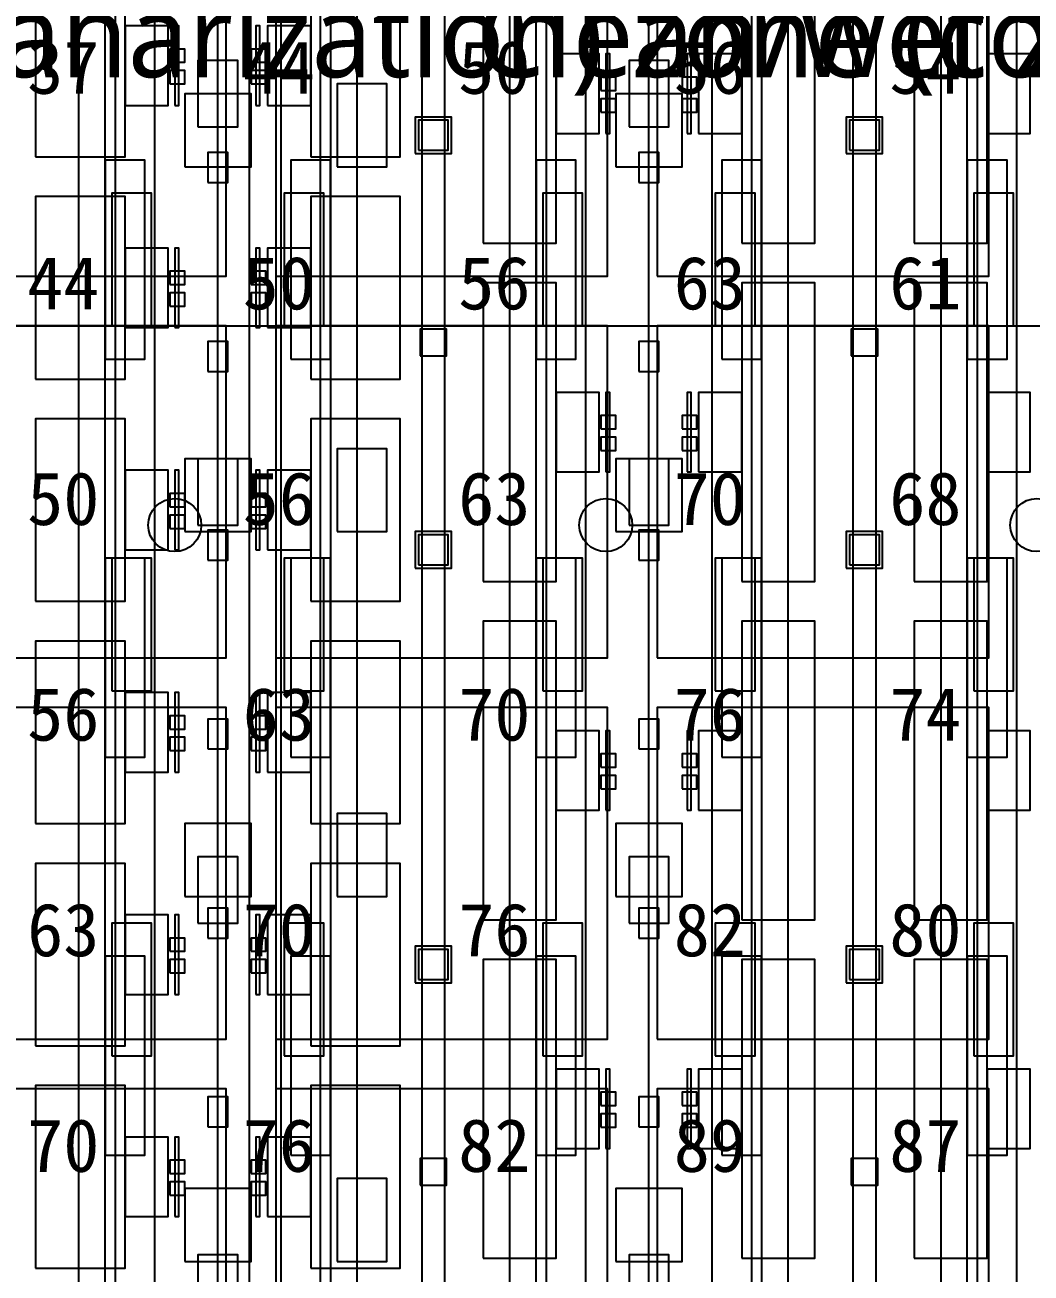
# Model space of a CAD drawing. Header units: metres. Extents: x -1640 to 1560, y -268 to 2338.
# Drawn here: x -91.57 to -61.23, y 996.45 to 1034.08 of the extents above; entities that cross this region are included whole.
import ezdxf

# ---------------------------------------------------------------- set-up
doc = ezdxf.new("R2010")
doc.units = ezdxf.units.M
for name, color, linetype in [('1F_CHL', 4, 'Continuous'), ('1F_PUMP', 2, 'Continuous'), ('1F_SCR', 3, 'Continuous'), ('1F_STRUCT_COLUMN', 8, 'Continuous'), ('2F_CSF_LATERAL_RACK_CONCEPT', 9, 'Continuous'), ('2F_RFG', 5, 'Continuous'), ('2F_STRUCT_COLUMN', 8, 'Continuous'), ('2F_VMB', 6, 'Continuous'), ('3F_CLEANROOM_OVERHEAD_PIPE_DUCT_CONCEPT', 9, 'Continuous'), ('3F_CMP', 5, 'Continuous'), ('3F_EHS_EGRESS_DIST_M', 2, 'Continuous'), ('3F_EHS_SAFETY_SHOWER_EYEWASH_CONCEPT', 3, 'Continuous'), ('3F_FOUP', 5, 'Continuous'), ('3F_OHT', 9, 'Continuous'), ('3F_OHTV', 1, 'Continuous'), ('3F_STRUCT_COLUMN', 8, 'Continuous'), ('3F_TBAR', 6, 'Continuous'), ('3F_TEXT', 7, 'Continuous'), ('3F_WET', 6, 'Continuous'), ('4F_FFU', 1, 'Continuous'), ('4F_STRUCT_PLENUM_TRUSS_CONCEPT', 9, 'Continuous'), ('5F_CHL', 4, 'Continuous'), ('5F_PUMP', 2, 'Continuous'), ('5F_SCR', 3, 'Continuous'), ('5F_STRUCT_COLUMN', 8, 'Continuous'), ('6F_CSF_LATERAL_RACK_CONCEPT', 9, 'Continuous'), ('6F_RFG', 5, 'Continuous'), ('6F_STRUCT_COLUMN', 8, 'Continuous'), ('6F_VMB', 6, 'Continuous'), ('7F_CLEANROOM_OVERHEAD_PIPE_DUCT_CONCEPT', 9, 'Continuous'), ('7F_CMP', 5, 'Continuous'), ('7F_EHS_EGRESS_DIST_M', 2, 'Continuous'), ('7F_EHS_SAFETY_SHOWER_EYEWASH_CONCEPT', 3, 'Continuous'), ('7F_FOUP', 5, 'Continuous'), ('7F_OHT', 9, 'Continuous'), ('7F_OHTV', 1, 'Continuous'), ('7F_STRUCT_COLUMN', 8, 'Continuous'), ('7F_TBAR', 6, 'Continuous'), ('7F_TEXT', 7, 'Continuous'), ('7F_WET', 6, 'Continuous'), ('8F_FFU', 1, 'Continuous'), ('8F_STRUCT_PLENUM_TRUSS_CONCEPT', 9, 'Continuous'), ('UTIL_GAS.SPEC_CONCEPT', 3, 'Continuous'), ('UTIL_PCW.R_CONCEPT', 1, 'Continuous'), ('UTIL_PCW.S_CONCEPT', 6, 'Continuous')]:
    doc.layers.add(name, color=color, linetype=linetype)
doc.styles.add('KO', font='malgun.ttf')

msp = doc.modelspace()

# ---------------------------------------------------------------- linework, layer by layer
at = {"layer": '1F_CHL'}
for points in [[(-82.15, 1029.8), (-80.65, 1029.8), (-80.65, 1032.3), (-82.15, 1032.3)], [(-82.15, 1018.8), (-80.65, 1018.8), (-80.65, 1021.3), (-82.15, 1021.3)], [(-82.15, 1007.8), (-80.65, 1007.8), (-80.65, 1010.3), (-82.15, 1010.3)], [(-82.15, 996.8), (-80.65, 996.8), (-80.65, 999.3), (-82.15, 999.3)]]:
    msp.add_lwpolyline(points, close=True, dxfattribs=at)
at = {"layer": '1F_PUMP'}
for points in [[(-88.95, 1025), (-87.75, 1025), (-87.75, 1029), (-88.95, 1029)], [(-83.75, 1025), (-82.55, 1025), (-82.55, 1029), (-83.75, 1029)], [(-75.95, 1025), (-74.75, 1025), (-74.75, 1029), (-75.95, 1029)], [(-70.75, 1025), (-69.55, 1025), (-69.55, 1029), (-70.75, 1029)], [(-62.95, 1025), (-61.75, 1025), (-61.75, 1029), (-62.95, 1029)], [(-88.95, 1014), (-87.75, 1014), (-87.75, 1018), (-88.95, 1018)], [(-83.75, 1014), (-82.55, 1014), (-82.55, 1018), (-83.75, 1018)], [(-75.95, 1014), (-74.75, 1014), (-74.75, 1018), (-75.95, 1018)], [(-70.75, 1014), (-69.55, 1014), (-69.55, 1018), (-70.75, 1018)], [(-62.95, 1014), (-61.75, 1014), (-61.75, 1018), (-62.95, 1018)], [(-88.95, 1003), (-87.75, 1003), (-87.75, 1007), (-88.95, 1007)], [(-83.75, 1003), (-82.55, 1003), (-82.55, 1007), (-83.75, 1007)], [(-75.95, 1003), (-74.75, 1003), (-74.75, 1007), (-75.95, 1007)], [(-70.75, 1003), (-69.55, 1003), (-69.55, 1007), (-70.75, 1007)], [(-62.95, 1003), (-61.75, 1003), (-61.75, 1007), (-62.95, 1007)]]:
    msp.add_lwpolyline(points, close=True, dxfattribs=at)
at = {"layer": '1F_SCR'}
for points in [[(-86.75, 1029.8), (-84.75, 1029.8), (-84.75, 1032), (-86.75, 1032)], [(-73.75, 1029.8), (-71.75, 1029.8), (-71.75, 1032), (-73.75, 1032)], [(-86.75, 1018.8), (-84.75, 1018.8), (-84.75, 1021), (-86.75, 1021)], [(-73.75, 1018.8), (-71.75, 1018.8), (-71.75, 1021), (-73.75, 1021)], [(-86.75, 1007.8), (-84.75, 1007.8), (-84.75, 1010), (-86.75, 1010)], [(-73.75, 1007.8), (-71.75, 1007.8), (-71.75, 1010), (-73.75, 1010)], [(-86.75, 996.8), (-84.75, 996.8), (-84.75, 999), (-86.75, 999)], [(-73.75, 996.8), (-71.75, 996.8), (-71.75, 999), (-73.75, 999)]]:
    msp.add_lwpolyline(points, close=True, dxfattribs=at)
at = {"layer": '1F_STRUCT_COLUMN'}
for points in [[(-79.8, 1030.2), (-78.7, 1030.2), (-78.7, 1031.3), (-79.8, 1031.3)], [(-66.8, 1030.2), (-65.7, 1030.2), (-65.7, 1031.3), (-66.8, 1031.3)], [(-79.8, 1017.7), (-78.7, 1017.7), (-78.7, 1018.8), (-79.8, 1018.8)], [(-66.8, 1017.7), (-65.7, 1017.7), (-65.7, 1018.8), (-66.8, 1018.8)], [(-79.8, 1005.2), (-78.7, 1005.2), (-78.7, 1006.3), (-79.8, 1006.3)], [(-66.8, 1005.2), (-65.7, 1005.2), (-65.7, 1006.3), (-66.8, 1006.3)]]:
    msp.add_lwpolyline(points, close=True, dxfattribs=at)
at = {"layer": '2F_CSF_LATERAL_RACK_CONCEPT'}
for points in [[(-89.95, 891), (-89.15, 891), (-89.15, 1041), (-89.95, 1041)], [(-82.35, 891), (-81.55, 891), (-81.55, 1041), (-82.35, 1041)], [(-76.95, 891), (-76.15, 891), (-76.15, 1041), (-76.95, 1041)], [(-69.35, 891), (-68.55, 891), (-68.55, 1041), (-69.35, 1041)], [(-63.95, 891), (-63.15, 891), (-63.15, 1041), (-63.95, 1041)]]:
    msp.add_lwpolyline(points, close=True, dxfattribs=at)
at = {"layer": '2F_RFG'}
for points in [[(-89.15, 1024), (-87.95, 1024), (-87.95, 1030), (-89.15, 1030)], [(-83.55, 1024), (-82.35, 1024), (-82.35, 1030), (-83.55, 1030)], [(-76.15, 1024), (-74.95, 1024), (-74.95, 1030), (-76.15, 1030)], [(-70.55, 1024), (-69.35, 1024), (-69.35, 1030), (-70.55, 1030)], [(-63.15, 1024), (-61.95, 1024), (-61.95, 1030), (-63.15, 1030)], [(-89.15, 1012), (-87.95, 1012), (-87.95, 1018), (-89.15, 1018)], [(-83.55, 1012), (-82.35, 1012), (-82.35, 1018), (-83.55, 1018)], [(-76.15, 1012), (-74.95, 1012), (-74.95, 1018), (-76.15, 1018)], [(-70.55, 1012), (-69.35, 1012), (-69.35, 1018), (-70.55, 1018)], [(-63.15, 1012), (-61.95, 1012), (-61.95, 1018), (-63.15, 1018)], [(-89.15, 1000), (-87.95, 1000), (-87.95, 1006), (-89.15, 1006)], [(-83.55, 1000), (-82.35, 1000), (-82.35, 1006), (-83.55, 1006)], [(-76.15, 1000), (-74.95, 1000), (-74.95, 1006), (-76.15, 1006)], [(-70.55, 1000), (-69.35, 1000), (-69.35, 1006), (-70.55, 1006)], [(-63.15, 1000), (-61.95, 1000), (-61.95, 1006), (-63.15, 1006)]]:
    msp.add_lwpolyline(points, close=True, dxfattribs=at)
at = {"layer": '2F_STRUCT_COLUMN'}
for points in [[(-79.7, 1030.3), (-78.8, 1030.3), (-78.8, 1031.2), (-79.7, 1031.2)], [(-66.7, 1030.3), (-65.8, 1030.3), (-65.8, 1031.2), (-66.7, 1031.2)], [(-79.7, 1017.8), (-78.8, 1017.8), (-78.8, 1018.7), (-79.7, 1018.7)], [(-66.7, 1017.8), (-65.8, 1017.8), (-65.8, 1018.7), (-66.7, 1018.7)], [(-79.7, 1005.3), (-78.8, 1005.3), (-78.8, 1006.2), (-79.7, 1006.2)], [(-66.7, 1005.3), (-65.8, 1005.3), (-65.8, 1006.2), (-66.7, 1006.2)]]:
    msp.add_lwpolyline(points, close=True, dxfattribs=at)
at = {"layer": '2F_VMB'}
for points in [[(-86.35, 1031), (-85.15, 1031), (-85.15, 1033), (-86.35, 1033)], [(-73.35, 1031), (-72.15, 1031), (-72.15, 1033), (-73.35, 1033)], [(-86.35, 1019), (-85.15, 1019), (-85.15, 1021), (-86.35, 1021)], [(-73.35, 1019), (-72.15, 1019), (-72.15, 1021), (-73.35, 1021)], [(-86.35, 1007), (-85.15, 1007), (-85.15, 1009), (-86.35, 1009)], [(-73.35, 1007), (-72.15, 1007), (-72.15, 1009), (-73.35, 1009)], [(-86.35, 995), (-85.15, 995), (-85.15, 997), (-86.35, 997)], [(-73.35, 995), (-72.15, 995), (-72.15, 997), (-73.35, 997)]]:
    msp.add_lwpolyline(points, close=True, dxfattribs=at)
at = {"layer": '3F_CLEANROOM_OVERHEAD_PIPE_DUCT_CONCEPT'}
for points in [[(-88.85, 890), (-87.65, 890), (-87.65, 1042), (-88.85, 1042)], [(-83.85, 890), (-82.65, 890), (-82.65, 1042), (-83.85, 1042)], [(-75.85, 890), (-74.65, 890), (-74.65, 1042), (-75.85, 1042)], [(-70.85, 890), (-69.65, 890), (-69.65, 1042), (-70.85, 1042)], [(-62.85, 890), (-61.65, 890), (-61.65, 1042), (-62.85, 1042)]]:
    msp.add_lwpolyline(points, close=True, dxfattribs=at)
at = {"layer": '3F_CMP'}
for points in [[(-91.25, 1030.1), (-88.55, 1030.1), (-88.55, 1035.6), (-91.25, 1035.6)], [(-82.95, 1030.1), (-80.25, 1030.1), (-80.25, 1035.6), (-82.95, 1035.6)], [(-88.55, 1031.65), (-87.25, 1031.65), (-87.25, 1034.05), (-88.55, 1034.05)], [(-84.25, 1031.65), (-82.95, 1031.65), (-82.95, 1034.05), (-84.25, 1034.05)], [(-91.25, 1023.4), (-88.55, 1023.4), (-88.55, 1028.9), (-91.25, 1028.9)], [(-82.95, 1023.4), (-80.25, 1023.4), (-80.25, 1028.9), (-82.95, 1028.9)], [(-88.55, 1024.95), (-87.25, 1024.95), (-87.25, 1027.35), (-88.55, 1027.35)], [(-84.25, 1024.95), (-82.95, 1024.95), (-82.95, 1027.35), (-84.25, 1027.35)], [(-91.25, 1016.7), (-88.55, 1016.7), (-88.55, 1022.2), (-91.25, 1022.2)], [(-82.95, 1016.7), (-80.25, 1016.7), (-80.25, 1022.2), (-82.95, 1022.2)], [(-88.55, 1018.25), (-87.25, 1018.25), (-87.25, 1020.65), (-88.55, 1020.65)], [(-84.25, 1018.25), (-82.95, 1018.25), (-82.95, 1020.65), (-84.25, 1020.65)], [(-91.25, 1010), (-88.55, 1010), (-88.55, 1015.5), (-91.25, 1015.5)], [(-82.95, 1010), (-80.25, 1010), (-80.25, 1015.5), (-82.95, 1015.5)], [(-88.55, 1011.55), (-87.25, 1011.55), (-87.25, 1013.95), (-88.55, 1013.95)], [(-84.25, 1011.55), (-82.95, 1011.55), (-82.95, 1013.95), (-84.25, 1013.95)], [(-91.25, 1003.3), (-88.55, 1003.3), (-88.55, 1008.8), (-91.25, 1008.8)], [(-82.95, 1003.3), (-80.25, 1003.3), (-80.25, 1008.8), (-82.95, 1008.8)], [(-88.55, 1004.85), (-87.25, 1004.85), (-87.25, 1007.25), (-88.55, 1007.25)], [(-84.25, 1004.85), (-82.95, 1004.85), (-82.95, 1007.25), (-84.25, 1007.25)], [(-91.25, 996.6), (-88.55, 996.6), (-88.55, 1002.1), (-91.25, 1002.1)], [(-82.95, 996.6), (-80.25, 996.6), (-80.25, 1002.1), (-82.95, 1002.1)], [(-88.55, 998.15), (-87.25, 998.15), (-87.25, 1000.55), (-88.55, 1000.55)], [(-84.25, 998.15), (-82.95, 998.15), (-82.95, 1000.55), (-84.25, 1000.55)]]:
    msp.add_lwpolyline(points, close=True, dxfattribs=at)
at = {"layer": '3F_EHS_SAFETY_SHOWER_EYEWASH_CONCEPT'}
for centre in [(-87.05, 1019), (-74.05, 1019), (-61.05, 1019)]:
    msp.add_circle(centre, 0.8, dxfattribs=at)
at = {"layer": '3F_FOUP'}
for points in [[(-87.2, 1032.95), (-86.75, 1032.95), (-86.75, 1033.35), (-87.2, 1033.35)], [(-84.75, 1032.95), (-84.3, 1032.95), (-84.3, 1033.35), (-84.75, 1033.35)], [(-87.2, 1032.3), (-86.75, 1032.3), (-86.75, 1032.7), (-87.2, 1032.7)], [(-84.75, 1032.3), (-84.3, 1032.3), (-84.3, 1032.7), (-84.75, 1032.7)], [(-74.2, 1032.1), (-73.75, 1032.1), (-73.75, 1032.5), (-74.2, 1032.5)], [(-71.75, 1032.1), (-71.3, 1032.1), (-71.3, 1032.5), (-71.75, 1032.5)], [(-74.2, 1031.45), (-73.75, 1031.45), (-73.75, 1031.85), (-74.2, 1031.85)], [(-71.75, 1031.45), (-71.3, 1031.45), (-71.3, 1031.85), (-71.75, 1031.85)], [(-87.2, 1026.25), (-86.75, 1026.25), (-86.75, 1026.65), (-87.2, 1026.65)], [(-84.75, 1026.25), (-84.3, 1026.25), (-84.3, 1026.65), (-84.75, 1026.65)], [(-87.2, 1025.6), (-86.75, 1025.6), (-86.75, 1026), (-87.2, 1026)], [(-84.75, 1025.6), (-84.3, 1025.6), (-84.3, 1026), (-84.75, 1026)], [(-74.2, 1021.9), (-73.75, 1021.9), (-73.75, 1022.3), (-74.2, 1022.3)], [(-71.75, 1021.9), (-71.3, 1021.9), (-71.3, 1022.3), (-71.75, 1022.3)], [(-74.2, 1021.25), (-73.75, 1021.25), (-73.75, 1021.65), (-74.2, 1021.65)], [(-71.75, 1021.25), (-71.3, 1021.25), (-71.3, 1021.65), (-71.75, 1021.65)], [(-87.2, 1019.55), (-86.75, 1019.55), (-86.75, 1019.95), (-87.2, 1019.95)], [(-84.75, 1019.55), (-84.3, 1019.55), (-84.3, 1019.95), (-84.75, 1019.95)], [(-87.2, 1018.9), (-86.75, 1018.9), (-86.75, 1019.3), (-87.2, 1019.3)], [(-84.75, 1018.9), (-84.3, 1018.9), (-84.3, 1019.3), (-84.75, 1019.3)], [(-87.2, 1012.85), (-86.75, 1012.85), (-86.75, 1013.25), (-87.2, 1013.25)], [(-84.75, 1012.85), (-84.3, 1012.85), (-84.3, 1013.25), (-84.75, 1013.25)], [(-87.2, 1012.2), (-86.75, 1012.2), (-86.75, 1012.6), (-87.2, 1012.6)], [(-84.75, 1012.2), (-84.3, 1012.2), (-84.3, 1012.6), (-84.75, 1012.6)], [(-74.2, 1011.7), (-73.75, 1011.7), (-73.75, 1012.1), (-74.2, 1012.1)], [(-71.75, 1011.7), (-71.3, 1011.7), (-71.3, 1012.1), (-71.75, 1012.1)], [(-74.2, 1011.05), (-73.75, 1011.05), (-73.75, 1011.45), (-74.2, 1011.45)], [(-71.75, 1011.05), (-71.3, 1011.05), (-71.3, 1011.45), (-71.75, 1011.45)], [(-87.2, 1006.15), (-86.75, 1006.15), (-86.75, 1006.55), (-87.2, 1006.55)], [(-84.75, 1006.15), (-84.3, 1006.15), (-84.3, 1006.55), (-84.75, 1006.55)], [(-87.2, 1005.5), (-86.75, 1005.5), (-86.75, 1005.9), (-87.2, 1005.9)], [(-84.75, 1005.5), (-84.3, 1005.5), (-84.3, 1005.9), (-84.75, 1005.9)], [(-74.2, 1001.5), (-73.75, 1001.5), (-73.75, 1001.9), (-74.2, 1001.9)], [(-71.75, 1001.5), (-71.3, 1001.5), (-71.3, 1001.9), (-71.75, 1001.9)], [(-74.2, 1000.85), (-73.75, 1000.85), (-73.75, 1001.25), (-74.2, 1001.25)], [(-71.75, 1000.85), (-71.3, 1000.85), (-71.3, 1001.25), (-71.75, 1001.25)], [(-87.2, 999.45), (-86.75, 999.45), (-86.75, 999.85), (-87.2, 999.85)], [(-84.75, 999.45), (-84.3, 999.45), (-84.3, 999.85), (-84.75, 999.85)], [(-87.2, 998.8), (-86.75, 998.8), (-86.75, 999.2), (-87.2, 999.2)], [(-84.75, 998.8), (-84.3, 998.8), (-84.3, 999.2), (-84.75, 999.2)]]:
    msp.add_lwpolyline(points, close=True, dxfattribs=at)
at = {"layer": '3F_OHT'}
for p, q in [((-85.75, 970), (-85.75, 1042)), ((-72.75, 970), (-72.75, 1042))]:
    msp.add_line(p, q, dxfattribs=at)
at = {"layer": '3F_OHTV'}
for points in [[(-86.05, 1029.33), (-85.45, 1029.33), (-85.45, 1030.23), (-86.05, 1030.23)], [(-73.05, 1029.33), (-72.45, 1029.33), (-72.45, 1030.23), (-73.05, 1030.23)], [(-86.05, 1023.63), (-85.45, 1023.63), (-85.45, 1024.53), (-86.05, 1024.53)], [(-73.05, 1023.63), (-72.45, 1023.63), (-72.45, 1024.53), (-73.05, 1024.53)], [(-86.05, 1017.94), (-85.45, 1017.94), (-85.45, 1018.84), (-86.05, 1018.84)], [(-73.05, 1017.94), (-72.45, 1017.94), (-72.45, 1018.84), (-73.05, 1018.84)], [(-86.05, 1012.25), (-85.45, 1012.25), (-85.45, 1013.15), (-86.05, 1013.15)], [(-73.05, 1012.25), (-72.45, 1012.25), (-72.45, 1013.15), (-73.05, 1013.15)], [(-86.05, 1006.55), (-85.45, 1006.55), (-85.45, 1007.45), (-86.05, 1007.45)], [(-73.05, 1006.55), (-72.45, 1006.55), (-72.45, 1007.45), (-73.05, 1007.45)], [(-86.05, 1000.86), (-85.45, 1000.86), (-85.45, 1001.76), (-86.05, 1001.76)], [(-73.05, 1000.86), (-72.45, 1000.86), (-72.45, 1001.76), (-73.05, 1001.76)]]:
    msp.add_lwpolyline(points, close=True, dxfattribs=at)
at = {"layer": '3F_STRUCT_COLUMN'}
for points in [[(-79.65, 1024.1), (-78.85, 1024.1), (-78.85, 1024.9), (-79.65, 1024.9)], [(-66.65, 1024.1), (-65.85, 1024.1), (-65.85, 1024.9), (-66.65, 1024.9)], [(-79.65, 999.1), (-78.85, 999.1), (-78.85, 999.9), (-79.65, 999.9)], [(-66.65, 999.1), (-65.85, 999.1), (-65.85, 999.9), (-66.65, 999.9)]]:
    msp.add_lwpolyline(points, close=True, dxfattribs=at)
at = {"layer": '3F_TBAR'}
for points in [[(-87.05, 1031.65), (-86.93, 1031.65), (-86.93, 1034.05), (-87.05, 1034.05)], [(-84.6, 1031.65), (-84.48, 1031.65), (-84.48, 1034.05), (-84.6, 1034.05)], [(-74.05, 1030.8), (-73.93, 1030.8), (-73.93, 1033.2), (-74.05, 1033.2)], [(-71.6, 1030.8), (-71.48, 1030.8), (-71.48, 1033.2), (-71.6, 1033.2)], [(-87.05, 1024.95), (-86.93, 1024.95), (-86.93, 1027.35), (-87.05, 1027.35)], [(-84.6, 1024.95), (-84.48, 1024.95), (-84.48, 1027.35), (-84.6, 1027.35)], [(-74.05, 1020.6), (-73.93, 1020.6), (-73.93, 1023), (-74.05, 1023)], [(-71.6, 1020.6), (-71.48, 1020.6), (-71.48, 1023), (-71.6, 1023)], [(-87.05, 1018.25), (-86.93, 1018.25), (-86.93, 1020.65), (-87.05, 1020.65)], [(-84.6, 1018.25), (-84.48, 1018.25), (-84.48, 1020.65), (-84.6, 1020.65)], [(-87.05, 1011.55), (-86.93, 1011.55), (-86.93, 1013.95), (-87.05, 1013.95)], [(-84.6, 1011.55), (-84.48, 1011.55), (-84.48, 1013.95), (-84.6, 1013.95)], [(-74.05, 1010.4), (-73.93, 1010.4), (-73.93, 1012.8), (-74.05, 1012.8)], [(-71.6, 1010.4), (-71.48, 1010.4), (-71.48, 1012.8), (-71.6, 1012.8)], [(-87.05, 1004.85), (-86.93, 1004.85), (-86.93, 1007.25), (-87.05, 1007.25)], [(-84.6, 1004.85), (-84.48, 1004.85), (-84.48, 1007.25), (-84.6, 1007.25)], [(-74.05, 1000.2), (-73.93, 1000.2), (-73.93, 1002.6), (-74.05, 1002.6)], [(-71.6, 1000.2), (-71.48, 1000.2), (-71.48, 1002.6), (-71.6, 1002.6)], [(-87.05, 998.15), (-86.93, 998.15), (-86.93, 1000.55), (-87.05, 1000.55)], [(-84.6, 998.15), (-84.48, 998.15), (-84.48, 1000.55), (-84.6, 1000.55)]]:
    msp.add_lwpolyline(points, close=True, dxfattribs=at)
at = {"layer": '3F_WET'}
for points in [[(-77.75, 1027.5), (-75.55, 1027.5), (-75.55, 1036.5), (-77.75, 1036.5)], [(-69.95, 1027.5), (-67.75, 1027.5), (-67.75, 1036.5), (-69.95, 1036.5)], [(-64.75, 1027.5), (-62.55, 1027.5), (-62.55, 1036.5), (-64.75, 1036.5)], [(-75.55, 1030.8), (-74.25, 1030.8), (-74.25, 1033.2), (-75.55, 1033.2)], [(-71.25, 1030.8), (-69.95, 1030.8), (-69.95, 1033.2), (-71.25, 1033.2)], [(-62.55, 1030.8), (-61.25, 1030.8), (-61.25, 1033.2), (-62.55, 1033.2)], [(-77.75, 1017.3), (-75.55, 1017.3), (-75.55, 1026.3), (-77.75, 1026.3)], [(-69.95, 1017.3), (-67.75, 1017.3), (-67.75, 1026.3), (-69.95, 1026.3)], [(-64.75, 1017.3), (-62.55, 1017.3), (-62.55, 1026.3), (-64.75, 1026.3)], [(-75.55, 1020.6), (-74.25, 1020.6), (-74.25, 1023), (-75.55, 1023)], [(-71.25, 1020.6), (-69.95, 1020.6), (-69.95, 1023), (-71.25, 1023)], [(-62.55, 1020.6), (-61.25, 1020.6), (-61.25, 1023), (-62.55, 1023)], [(-77.75, 1007.1), (-75.55, 1007.1), (-75.55, 1016.1), (-77.75, 1016.1)], [(-69.95, 1007.1), (-67.75, 1007.1), (-67.75, 1016.1), (-69.95, 1016.1)], [(-64.75, 1007.1), (-62.55, 1007.1), (-62.55, 1016.1), (-64.75, 1016.1)], [(-75.55, 1010.4), (-74.25, 1010.4), (-74.25, 1012.8), (-75.55, 1012.8)], [(-71.25, 1010.4), (-69.95, 1010.4), (-69.95, 1012.8), (-71.25, 1012.8)], [(-62.55, 1010.4), (-61.25, 1010.4), (-61.25, 1012.8), (-62.55, 1012.8)], [(-77.75, 996.9), (-75.55, 996.9), (-75.55, 1005.9), (-77.75, 1005.9)], [(-69.95, 996.9), (-67.75, 996.9), (-67.75, 1005.9), (-69.95, 1005.9)], [(-64.75, 996.9), (-62.55, 996.9), (-62.55, 1005.9), (-64.75, 1005.9)], [(-75.55, 1000.2), (-74.25, 1000.2), (-74.25, 1002.6), (-75.55, 1002.6)], [(-71.25, 1000.2), (-69.95, 1000.2), (-69.95, 1002.6), (-71.25, 1002.6)], [(-62.55, 1000.2), (-61.25, 1000.2), (-61.25, 1002.6), (-62.55, 1002.6)]]:
    msp.add_lwpolyline(points, close=True, dxfattribs=at)
at = {"layer": '4F_FFU'}
for points in [[(-95.5, 1026.5), (-85.5, 1026.5), (-85.5, 1036.5), (-95.5, 1036.5)], [(-84, 1026.5), (-74, 1026.5), (-74, 1036.5), (-84, 1036.5)], [(-72.5, 1026.5), (-62.5, 1026.5), (-62.5, 1036.5), (-72.5, 1036.5)], [(-95.5, 1015), (-85.5, 1015), (-85.5, 1025), (-95.5, 1025)], [(-84, 1015), (-74, 1015), (-74, 1025), (-84, 1025)], [(-72.5, 1015), (-62.5, 1015), (-62.5, 1025), (-72.5, 1025)], [(-95.5, 1003.5), (-85.5, 1003.5), (-85.5, 1013.5), (-95.5, 1013.5)], [(-84, 1003.5), (-74, 1003.5), (-74, 1013.5), (-84, 1013.5)], [(-72.5, 1003.5), (-62.5, 1003.5), (-62.5, 1013.5), (-72.5, 1013.5)], [(-95.5, 992), (-85.5, 992), (-85.5, 1002), (-95.5, 1002)], [(-84, 992), (-74, 992), (-74, 1002), (-84, 1002)], [(-72.5, 992), (-62.5, 992), (-62.5, 1002), (-72.5, 1002)]]:
    msp.add_lwpolyline(points, close=True, dxfattribs=at)
at = {"layer": '4F_STRUCT_PLENUM_TRUSS_CONCEPT'}
for points in [[(-79.6, 887), (-78.9, 887), (-78.9, 1045), (-79.6, 1045)], [(-66.6, 887), (-65.9, 887), (-65.9, 1045), (-66.6, 1045)]]:
    msp.add_lwpolyline(points, close=True, dxfattribs=at)
at = {"layer": '5F_CHL'}
for points in [[(-82.15, 1029.8), (-80.65, 1029.8), (-80.65, 1032.3), (-82.15, 1032.3)], [(-82.15, 1018.8), (-80.65, 1018.8), (-80.65, 1021.3), (-82.15, 1021.3)], [(-82.15, 1007.8), (-80.65, 1007.8), (-80.65, 1010.3), (-82.15, 1010.3)], [(-82.15, 996.8), (-80.65, 996.8), (-80.65, 999.3), (-82.15, 999.3)]]:
    msp.add_lwpolyline(points, close=True, dxfattribs=at)
at = {"layer": '5F_PUMP'}
for points in [[(-88.95, 1025), (-87.75, 1025), (-87.75, 1029), (-88.95, 1029)], [(-83.75, 1025), (-82.55, 1025), (-82.55, 1029), (-83.75, 1029)], [(-75.95, 1025), (-74.75, 1025), (-74.75, 1029), (-75.95, 1029)], [(-70.75, 1025), (-69.55, 1025), (-69.55, 1029), (-70.75, 1029)], [(-62.95, 1025), (-61.75, 1025), (-61.75, 1029), (-62.95, 1029)], [(-88.95, 1014), (-87.75, 1014), (-87.75, 1018), (-88.95, 1018)], [(-83.75, 1014), (-82.55, 1014), (-82.55, 1018), (-83.75, 1018)], [(-75.95, 1014), (-74.75, 1014), (-74.75, 1018), (-75.95, 1018)], [(-70.75, 1014), (-69.55, 1014), (-69.55, 1018), (-70.75, 1018)], [(-62.95, 1014), (-61.75, 1014), (-61.75, 1018), (-62.95, 1018)], [(-88.95, 1003), (-87.75, 1003), (-87.75, 1007), (-88.95, 1007)], [(-83.75, 1003), (-82.55, 1003), (-82.55, 1007), (-83.75, 1007)], [(-75.95, 1003), (-74.75, 1003), (-74.75, 1007), (-75.95, 1007)], [(-70.75, 1003), (-69.55, 1003), (-69.55, 1007), (-70.75, 1007)], [(-62.95, 1003), (-61.75, 1003), (-61.75, 1007), (-62.95, 1007)]]:
    msp.add_lwpolyline(points, close=True, dxfattribs=at)
at = {"layer": '5F_SCR'}
for points in [[(-86.75, 1029.8), (-84.75, 1029.8), (-84.75, 1032), (-86.75, 1032)], [(-73.75, 1029.8), (-71.75, 1029.8), (-71.75, 1032), (-73.75, 1032)], [(-86.75, 1018.8), (-84.75, 1018.8), (-84.75, 1021), (-86.75, 1021)], [(-73.75, 1018.8), (-71.75, 1018.8), (-71.75, 1021), (-73.75, 1021)], [(-86.75, 1007.8), (-84.75, 1007.8), (-84.75, 1010), (-86.75, 1010)], [(-73.75, 1007.8), (-71.75, 1007.8), (-71.75, 1010), (-73.75, 1010)], [(-86.75, 996.8), (-84.75, 996.8), (-84.75, 999), (-86.75, 999)], [(-73.75, 996.8), (-71.75, 996.8), (-71.75, 999), (-73.75, 999)]]:
    msp.add_lwpolyline(points, close=True, dxfattribs=at)
at = {"layer": '5F_STRUCT_COLUMN'}
for points in [[(-79.8, 1030.2), (-78.7, 1030.2), (-78.7, 1031.3), (-79.8, 1031.3)], [(-66.8, 1030.2), (-65.7, 1030.2), (-65.7, 1031.3), (-66.8, 1031.3)], [(-79.8, 1017.7), (-78.7, 1017.7), (-78.7, 1018.8), (-79.8, 1018.8)], [(-66.8, 1017.7), (-65.7, 1017.7), (-65.7, 1018.8), (-66.8, 1018.8)], [(-79.8, 1005.2), (-78.7, 1005.2), (-78.7, 1006.3), (-79.8, 1006.3)], [(-66.8, 1005.2), (-65.7, 1005.2), (-65.7, 1006.3), (-66.8, 1006.3)]]:
    msp.add_lwpolyline(points, close=True, dxfattribs=at)
at = {"layer": '6F_CSF_LATERAL_RACK_CONCEPT'}
for points in [[(-89.95, 891), (-89.15, 891), (-89.15, 1041), (-89.95, 1041)], [(-82.35, 891), (-81.55, 891), (-81.55, 1041), (-82.35, 1041)], [(-76.95, 891), (-76.15, 891), (-76.15, 1041), (-76.95, 1041)], [(-69.35, 891), (-68.55, 891), (-68.55, 1041), (-69.35, 1041)], [(-63.95, 891), (-63.15, 891), (-63.15, 1041), (-63.95, 1041)]]:
    msp.add_lwpolyline(points, close=True, dxfattribs=at)
at = {"layer": '6F_RFG'}
for points in [[(-89.15, 1024), (-87.95, 1024), (-87.95, 1030), (-89.15, 1030)], [(-83.55, 1024), (-82.35, 1024), (-82.35, 1030), (-83.55, 1030)], [(-76.15, 1024), (-74.95, 1024), (-74.95, 1030), (-76.15, 1030)], [(-70.55, 1024), (-69.35, 1024), (-69.35, 1030), (-70.55, 1030)], [(-63.15, 1024), (-61.95, 1024), (-61.95, 1030), (-63.15, 1030)], [(-89.15, 1012), (-87.95, 1012), (-87.95, 1018), (-89.15, 1018)], [(-83.55, 1012), (-82.35, 1012), (-82.35, 1018), (-83.55, 1018)], [(-76.15, 1012), (-74.95, 1012), (-74.95, 1018), (-76.15, 1018)], [(-70.55, 1012), (-69.35, 1012), (-69.35, 1018), (-70.55, 1018)], [(-63.15, 1012), (-61.95, 1012), (-61.95, 1018), (-63.15, 1018)], [(-89.15, 1000), (-87.95, 1000), (-87.95, 1006), (-89.15, 1006)], [(-83.55, 1000), (-82.35, 1000), (-82.35, 1006), (-83.55, 1006)], [(-76.15, 1000), (-74.95, 1000), (-74.95, 1006), (-76.15, 1006)], [(-70.55, 1000), (-69.35, 1000), (-69.35, 1006), (-70.55, 1006)], [(-63.15, 1000), (-61.95, 1000), (-61.95, 1006), (-63.15, 1006)]]:
    msp.add_lwpolyline(points, close=True, dxfattribs=at)
at = {"layer": '6F_STRUCT_COLUMN'}
for points in [[(-79.7, 1030.3), (-78.8, 1030.3), (-78.8, 1031.2), (-79.7, 1031.2)], [(-66.7, 1030.3), (-65.8, 1030.3), (-65.8, 1031.2), (-66.7, 1031.2)], [(-79.7, 1017.8), (-78.8, 1017.8), (-78.8, 1018.7), (-79.7, 1018.7)], [(-66.7, 1017.8), (-65.8, 1017.8), (-65.8, 1018.7), (-66.7, 1018.7)], [(-79.7, 1005.3), (-78.8, 1005.3), (-78.8, 1006.2), (-79.7, 1006.2)], [(-66.7, 1005.3), (-65.8, 1005.3), (-65.8, 1006.2), (-66.7, 1006.2)]]:
    msp.add_lwpolyline(points, close=True, dxfattribs=at)
at = {"layer": '6F_VMB'}
for points in [[(-86.35, 1031), (-85.15, 1031), (-85.15, 1033), (-86.35, 1033)], [(-73.35, 1031), (-72.15, 1031), (-72.15, 1033), (-73.35, 1033)], [(-86.35, 1019), (-85.15, 1019), (-85.15, 1021), (-86.35, 1021)], [(-73.35, 1019), (-72.15, 1019), (-72.15, 1021), (-73.35, 1021)], [(-86.35, 1007), (-85.15, 1007), (-85.15, 1009), (-86.35, 1009)], [(-73.35, 1007), (-72.15, 1007), (-72.15, 1009), (-73.35, 1009)], [(-86.35, 995), (-85.15, 995), (-85.15, 997), (-86.35, 997)], [(-73.35, 995), (-72.15, 995), (-72.15, 997), (-73.35, 997)]]:
    msp.add_lwpolyline(points, close=True, dxfattribs=at)
at = {"layer": '7F_CLEANROOM_OVERHEAD_PIPE_DUCT_CONCEPT'}
for points in [[(-88.85, 890), (-87.65, 890), (-87.65, 1042), (-88.85, 1042)], [(-83.85, 890), (-82.65, 890), (-82.65, 1042), (-83.85, 1042)], [(-75.85, 890), (-74.65, 890), (-74.65, 1042), (-75.85, 1042)], [(-70.85, 890), (-69.65, 890), (-69.65, 1042), (-70.85, 1042)], [(-62.85, 890), (-61.65, 890), (-61.65, 1042), (-62.85, 1042)]]:
    msp.add_lwpolyline(points, close=True, dxfattribs=at)
at = {"layer": '7F_CMP'}
for points in [[(-91.25, 1030.1), (-88.55, 1030.1), (-88.55, 1035.6), (-91.25, 1035.6)], [(-82.95, 1030.1), (-80.25, 1030.1), (-80.25, 1035.6), (-82.95, 1035.6)], [(-88.55, 1031.65), (-87.25, 1031.65), (-87.25, 1034.05), (-88.55, 1034.05)], [(-84.25, 1031.65), (-82.95, 1031.65), (-82.95, 1034.05), (-84.25, 1034.05)], [(-91.25, 1023.4), (-88.55, 1023.4), (-88.55, 1028.9), (-91.25, 1028.9)], [(-82.95, 1023.4), (-80.25, 1023.4), (-80.25, 1028.9), (-82.95, 1028.9)], [(-88.55, 1024.95), (-87.25, 1024.95), (-87.25, 1027.35), (-88.55, 1027.35)], [(-84.25, 1024.95), (-82.95, 1024.95), (-82.95, 1027.35), (-84.25, 1027.35)], [(-91.25, 1016.7), (-88.55, 1016.7), (-88.55, 1022.2), (-91.25, 1022.2)], [(-82.95, 1016.7), (-80.25, 1016.7), (-80.25, 1022.2), (-82.95, 1022.2)], [(-88.55, 1018.25), (-87.25, 1018.25), (-87.25, 1020.65), (-88.55, 1020.65)], [(-84.25, 1018.25), (-82.95, 1018.25), (-82.95, 1020.65), (-84.25, 1020.65)], [(-91.25, 1010), (-88.55, 1010), (-88.55, 1015.5), (-91.25, 1015.5)], [(-82.95, 1010), (-80.25, 1010), (-80.25, 1015.5), (-82.95, 1015.5)], [(-88.55, 1011.55), (-87.25, 1011.55), (-87.25, 1013.95), (-88.55, 1013.95)], [(-84.25, 1011.55), (-82.95, 1011.55), (-82.95, 1013.95), (-84.25, 1013.95)], [(-91.25, 1003.3), (-88.55, 1003.3), (-88.55, 1008.8), (-91.25, 1008.8)], [(-82.95, 1003.3), (-80.25, 1003.3), (-80.25, 1008.8), (-82.95, 1008.8)], [(-88.55, 1004.85), (-87.25, 1004.85), (-87.25, 1007.25), (-88.55, 1007.25)], [(-84.25, 1004.85), (-82.95, 1004.85), (-82.95, 1007.25), (-84.25, 1007.25)], [(-91.25, 996.6), (-88.55, 996.6), (-88.55, 1002.1), (-91.25, 1002.1)], [(-82.95, 996.6), (-80.25, 996.6), (-80.25, 1002.1), (-82.95, 1002.1)], [(-88.55, 998.15), (-87.25, 998.15), (-87.25, 1000.55), (-88.55, 1000.55)], [(-84.25, 998.15), (-82.95, 998.15), (-82.95, 1000.55), (-84.25, 1000.55)]]:
    msp.add_lwpolyline(points, close=True, dxfattribs=at)
at = {"layer": '7F_EHS_SAFETY_SHOWER_EYEWASH_CONCEPT'}
for centre in [(-87.05, 1019), (-74.05, 1019), (-61.05, 1019)]:
    msp.add_circle(centre, 0.8, dxfattribs=at)
at = {"layer": '7F_FOUP'}
for points in [[(-87.2, 1032.95), (-86.75, 1032.95), (-86.75, 1033.35), (-87.2, 1033.35)], [(-84.75, 1032.95), (-84.3, 1032.95), (-84.3, 1033.35), (-84.75, 1033.35)], [(-87.2, 1032.3), (-86.75, 1032.3), (-86.75, 1032.7), (-87.2, 1032.7)], [(-84.75, 1032.3), (-84.3, 1032.3), (-84.3, 1032.7), (-84.75, 1032.7)], [(-74.2, 1032.1), (-73.75, 1032.1), (-73.75, 1032.5), (-74.2, 1032.5)], [(-71.75, 1032.1), (-71.3, 1032.1), (-71.3, 1032.5), (-71.75, 1032.5)], [(-74.2, 1031.45), (-73.75, 1031.45), (-73.75, 1031.85), (-74.2, 1031.85)], [(-71.75, 1031.45), (-71.3, 1031.45), (-71.3, 1031.85), (-71.75, 1031.85)], [(-87.2, 1026.25), (-86.75, 1026.25), (-86.75, 1026.65), (-87.2, 1026.65)], [(-84.75, 1026.25), (-84.3, 1026.25), (-84.3, 1026.65), (-84.75, 1026.65)], [(-87.2, 1025.6), (-86.75, 1025.6), (-86.75, 1026), (-87.2, 1026)], [(-84.75, 1025.6), (-84.3, 1025.6), (-84.3, 1026), (-84.75, 1026)], [(-74.2, 1021.9), (-73.75, 1021.9), (-73.75, 1022.3), (-74.2, 1022.3)], [(-71.75, 1021.9), (-71.3, 1021.9), (-71.3, 1022.3), (-71.75, 1022.3)], [(-74.2, 1021.25), (-73.75, 1021.25), (-73.75, 1021.65), (-74.2, 1021.65)], [(-71.75, 1021.25), (-71.3, 1021.25), (-71.3, 1021.65), (-71.75, 1021.65)], [(-87.2, 1019.55), (-86.75, 1019.55), (-86.75, 1019.95), (-87.2, 1019.95)], [(-84.75, 1019.55), (-84.3, 1019.55), (-84.3, 1019.95), (-84.75, 1019.95)], [(-87.2, 1018.9), (-86.75, 1018.9), (-86.75, 1019.3), (-87.2, 1019.3)], [(-84.75, 1018.9), (-84.3, 1018.9), (-84.3, 1019.3), (-84.75, 1019.3)], [(-87.2, 1012.85), (-86.75, 1012.85), (-86.75, 1013.25), (-87.2, 1013.25)], [(-84.75, 1012.85), (-84.3, 1012.85), (-84.3, 1013.25), (-84.75, 1013.25)], [(-87.2, 1012.2), (-86.75, 1012.2), (-86.75, 1012.6), (-87.2, 1012.6)], [(-84.75, 1012.2), (-84.3, 1012.2), (-84.3, 1012.6), (-84.75, 1012.6)], [(-74.2, 1011.7), (-73.75, 1011.7), (-73.75, 1012.1), (-74.2, 1012.1)], [(-71.75, 1011.7), (-71.3, 1011.7), (-71.3, 1012.1), (-71.75, 1012.1)], [(-74.2, 1011.05), (-73.75, 1011.05), (-73.75, 1011.45), (-74.2, 1011.45)], [(-71.75, 1011.05), (-71.3, 1011.05), (-71.3, 1011.45), (-71.75, 1011.45)], [(-87.2, 1006.15), (-86.75, 1006.15), (-86.75, 1006.55), (-87.2, 1006.55)], [(-84.75, 1006.15), (-84.3, 1006.15), (-84.3, 1006.55), (-84.75, 1006.55)], [(-87.2, 1005.5), (-86.75, 1005.5), (-86.75, 1005.9), (-87.2, 1005.9)], [(-84.75, 1005.5), (-84.3, 1005.5), (-84.3, 1005.9), (-84.75, 1005.9)], [(-74.2, 1001.5), (-73.75, 1001.5), (-73.75, 1001.9), (-74.2, 1001.9)], [(-71.75, 1001.5), (-71.3, 1001.5), (-71.3, 1001.9), (-71.75, 1001.9)], [(-74.2, 1000.85), (-73.75, 1000.85), (-73.75, 1001.25), (-74.2, 1001.25)], [(-71.75, 1000.85), (-71.3, 1000.85), (-71.3, 1001.25), (-71.75, 1001.25)], [(-87.2, 999.45), (-86.75, 999.45), (-86.75, 999.85), (-87.2, 999.85)], [(-84.75, 999.45), (-84.3, 999.45), (-84.3, 999.85), (-84.75, 999.85)], [(-87.2, 998.8), (-86.75, 998.8), (-86.75, 999.2), (-87.2, 999.2)], [(-84.75, 998.8), (-84.3, 998.8), (-84.3, 999.2), (-84.75, 999.2)]]:
    msp.add_lwpolyline(points, close=True, dxfattribs=at)
at = {"layer": '7F_OHT'}
for p, q in [((-85.75, 970), (-85.75, 1042)), ((-72.75, 970), (-72.75, 1042))]:
    msp.add_line(p, q, dxfattribs=at)
at = {"layer": '7F_OHTV'}
for points in [[(-86.05, 1029.33), (-85.45, 1029.33), (-85.45, 1030.23), (-86.05, 1030.23)], [(-73.05, 1029.33), (-72.45, 1029.33), (-72.45, 1030.23), (-73.05, 1030.23)], [(-86.05, 1023.63), (-85.45, 1023.63), (-85.45, 1024.53), (-86.05, 1024.53)], [(-73.05, 1023.63), (-72.45, 1023.63), (-72.45, 1024.53), (-73.05, 1024.53)], [(-86.05, 1017.94), (-85.45, 1017.94), (-85.45, 1018.84), (-86.05, 1018.84)], [(-73.05, 1017.94), (-72.45, 1017.94), (-72.45, 1018.84), (-73.05, 1018.84)], [(-86.05, 1012.25), (-85.45, 1012.25), (-85.45, 1013.15), (-86.05, 1013.15)], [(-73.05, 1012.25), (-72.45, 1012.25), (-72.45, 1013.15), (-73.05, 1013.15)], [(-86.05, 1006.55), (-85.45, 1006.55), (-85.45, 1007.45), (-86.05, 1007.45)], [(-73.05, 1006.55), (-72.45, 1006.55), (-72.45, 1007.45), (-73.05, 1007.45)], [(-86.05, 1000.86), (-85.45, 1000.86), (-85.45, 1001.76), (-86.05, 1001.76)], [(-73.05, 1000.86), (-72.45, 1000.86), (-72.45, 1001.76), (-73.05, 1001.76)]]:
    msp.add_lwpolyline(points, close=True, dxfattribs=at)
at = {"layer": '7F_STRUCT_COLUMN'}
for points in [[(-79.65, 1024.1), (-78.85, 1024.1), (-78.85, 1024.9), (-79.65, 1024.9)], [(-66.65, 1024.1), (-65.85, 1024.1), (-65.85, 1024.9), (-66.65, 1024.9)], [(-79.65, 999.1), (-78.85, 999.1), (-78.85, 999.9), (-79.65, 999.9)], [(-66.65, 999.1), (-65.85, 999.1), (-65.85, 999.9), (-66.65, 999.9)]]:
    msp.add_lwpolyline(points, close=True, dxfattribs=at)
at = {"layer": '7F_TBAR'}
for points in [[(-87.05, 1031.65), (-86.93, 1031.65), (-86.93, 1034.05), (-87.05, 1034.05)], [(-84.6, 1031.65), (-84.48, 1031.65), (-84.48, 1034.05), (-84.6, 1034.05)], [(-74.05, 1030.8), (-73.93, 1030.8), (-73.93, 1033.2), (-74.05, 1033.2)], [(-71.6, 1030.8), (-71.48, 1030.8), (-71.48, 1033.2), (-71.6, 1033.2)], [(-87.05, 1024.95), (-86.93, 1024.95), (-86.93, 1027.35), (-87.05, 1027.35)], [(-84.6, 1024.95), (-84.48, 1024.95), (-84.48, 1027.35), (-84.6, 1027.35)], [(-74.05, 1020.6), (-73.93, 1020.6), (-73.93, 1023), (-74.05, 1023)], [(-71.6, 1020.6), (-71.48, 1020.6), (-71.48, 1023), (-71.6, 1023)], [(-87.05, 1018.25), (-86.93, 1018.25), (-86.93, 1020.65), (-87.05, 1020.65)], [(-84.6, 1018.25), (-84.48, 1018.25), (-84.48, 1020.65), (-84.6, 1020.65)], [(-87.05, 1011.55), (-86.93, 1011.55), (-86.93, 1013.95), (-87.05, 1013.95)], [(-84.6, 1011.55), (-84.48, 1011.55), (-84.48, 1013.95), (-84.6, 1013.95)], [(-74.05, 1010.4), (-73.93, 1010.4), (-73.93, 1012.8), (-74.05, 1012.8)], [(-71.6, 1010.4), (-71.48, 1010.4), (-71.48, 1012.8), (-71.6, 1012.8)], [(-87.05, 1004.85), (-86.93, 1004.85), (-86.93, 1007.25), (-87.05, 1007.25)], [(-84.6, 1004.85), (-84.48, 1004.85), (-84.48, 1007.25), (-84.6, 1007.25)], [(-74.05, 1000.2), (-73.93, 1000.2), (-73.93, 1002.6), (-74.05, 1002.6)], [(-71.6, 1000.2), (-71.48, 1000.2), (-71.48, 1002.6), (-71.6, 1002.6)], [(-87.05, 998.15), (-86.93, 998.15), (-86.93, 1000.55), (-87.05, 1000.55)], [(-84.6, 998.15), (-84.48, 998.15), (-84.48, 1000.55), (-84.6, 1000.55)]]:
    msp.add_lwpolyline(points, close=True, dxfattribs=at)
at = {"layer": '7F_WET'}
for points in [[(-77.75, 1027.5), (-75.55, 1027.5), (-75.55, 1036.5), (-77.75, 1036.5)], [(-69.95, 1027.5), (-67.75, 1027.5), (-67.75, 1036.5), (-69.95, 1036.5)], [(-64.75, 1027.5), (-62.55, 1027.5), (-62.55, 1036.5), (-64.75, 1036.5)], [(-75.55, 1030.8), (-74.25, 1030.8), (-74.25, 1033.2), (-75.55, 1033.2)], [(-71.25, 1030.8), (-69.95, 1030.8), (-69.95, 1033.2), (-71.25, 1033.2)], [(-62.55, 1030.8), (-61.25, 1030.8), (-61.25, 1033.2), (-62.55, 1033.2)], [(-77.75, 1017.3), (-75.55, 1017.3), (-75.55, 1026.3), (-77.75, 1026.3)], [(-69.95, 1017.3), (-67.75, 1017.3), (-67.75, 1026.3), (-69.95, 1026.3)], [(-64.75, 1017.3), (-62.55, 1017.3), (-62.55, 1026.3), (-64.75, 1026.3)], [(-75.55, 1020.6), (-74.25, 1020.6), (-74.25, 1023), (-75.55, 1023)], [(-71.25, 1020.6), (-69.95, 1020.6), (-69.95, 1023), (-71.25, 1023)], [(-62.55, 1020.6), (-61.25, 1020.6), (-61.25, 1023), (-62.55, 1023)], [(-77.75, 1007.1), (-75.55, 1007.1), (-75.55, 1016.1), (-77.75, 1016.1)], [(-69.95, 1007.1), (-67.75, 1007.1), (-67.75, 1016.1), (-69.95, 1016.1)], [(-64.75, 1007.1), (-62.55, 1007.1), (-62.55, 1016.1), (-64.75, 1016.1)], [(-75.55, 1010.4), (-74.25, 1010.4), (-74.25, 1012.8), (-75.55, 1012.8)], [(-71.25, 1010.4), (-69.95, 1010.4), (-69.95, 1012.8), (-71.25, 1012.8)], [(-62.55, 1010.4), (-61.25, 1010.4), (-61.25, 1012.8), (-62.55, 1012.8)], [(-77.75, 996.9), (-75.55, 996.9), (-75.55, 1005.9), (-77.75, 1005.9)], [(-69.95, 996.9), (-67.75, 996.9), (-67.75, 1005.9), (-69.95, 1005.9)], [(-64.75, 996.9), (-62.55, 996.9), (-62.55, 1005.9), (-64.75, 1005.9)], [(-75.55, 1000.2), (-74.25, 1000.2), (-74.25, 1002.6), (-75.55, 1002.6)], [(-71.25, 1000.2), (-69.95, 1000.2), (-69.95, 1002.6), (-71.25, 1002.6)], [(-62.55, 1000.2), (-61.25, 1000.2), (-61.25, 1002.6), (-62.55, 1002.6)]]:
    msp.add_lwpolyline(points, close=True, dxfattribs=at)
at = {"layer": '8F_FFU'}
for points in [[(-95.5, 1026.5), (-85.5, 1026.5), (-85.5, 1036.5), (-95.5, 1036.5)], [(-84, 1026.5), (-74, 1026.5), (-74, 1036.5), (-84, 1036.5)], [(-72.5, 1026.5), (-62.5, 1026.5), (-62.5, 1036.5), (-72.5, 1036.5)], [(-95.5, 1015), (-85.5, 1015), (-85.5, 1025), (-95.5, 1025)], [(-84, 1015), (-74, 1015), (-74, 1025), (-84, 1025)], [(-72.5, 1015), (-62.5, 1015), (-62.5, 1025), (-72.5, 1025)], [(-95.5, 1003.5), (-85.5, 1003.5), (-85.5, 1013.5), (-95.5, 1013.5)], [(-84, 1003.5), (-74, 1003.5), (-74, 1013.5), (-84, 1013.5)], [(-72.5, 1003.5), (-62.5, 1003.5), (-62.5, 1013.5), (-72.5, 1013.5)], [(-95.5, 992), (-85.5, 992), (-85.5, 1002), (-95.5, 1002)], [(-84, 992), (-74, 992), (-74, 1002), (-84, 1002)], [(-72.5, 992), (-62.5, 992), (-62.5, 1002), (-72.5, 1002)]]:
    msp.add_lwpolyline(points, close=True, dxfattribs=at)
at = {"layer": '8F_STRUCT_PLENUM_TRUSS_CONCEPT'}
for points in [[(-79.6, 887), (-78.9, 887), (-78.9, 1045), (-79.6, 1045)], [(-66.6, 887), (-65.9, 887), (-65.9, 1045), (-66.6, 1045)]]:
    msp.add_lwpolyline(points, close=True, dxfattribs=at)
at = {"layer": 'UTIL_GAS.SPEC_CONCEPT'}
msp.add_line((-275.3, 1025), (286.3, 1025), dxfattribs=at)
msp.add_line((-275.3, 1025), (286.3, 1025), dxfattribs=at)
at = {"layer": 'UTIL_PCW.R_CONCEPT'}
msp.add_line((-83.995, 892.77), (-83.995, 1039.22), dxfattribs=at)
msp.add_line((-83.995, 892.77), (-83.995, 1039.22), dxfattribs=at)
at = {"layer": 'UTIL_PCW.S_CONCEPT'}
msp.add_line((-84.795, 892.77), (-84.795, 1039.22), dxfattribs=at)
msp.add_line((-84.795, 892.77), (-84.795, 1039.22), dxfattribs=at)

# ---------------------------------------------------------------- texts
at = {"layer": '3F_EHS_EGRESS_DIST_M'}
for s, p in [('37', (-91.5, 1032)), ('50', (-78.5, 1032)), ('56', (-72, 1032)), ('44', (-85, 1032)), ('54', (-65.5, 1032)), ('44', (-91.5, 1025.5)), ('50', (-85, 1025.5)), ('56', (-78.5, 1025.5)), ('63', (-72, 1025.5)), ('61', (-65.5, 1025.5)), ('50', (-91.5, 1019)), ('56', (-85, 1019)), ('63', (-78.5, 1019)), ('70', (-72, 1019)), ('68', (-65.5, 1019)), ('56', (-91.5, 1012.5)), ('63', (-85, 1012.5)), ('70', (-78.5, 1012.5)), ('76', (-72, 1012.5)), ('74', (-65.5, 1012.5)), ('63', (-91.5, 1006)), ('70', (-85, 1006)), ('76', (-78.5, 1006)), ('82', (-72, 1006)), ('80', (-65.5, 1006)), ('70', (-91.5, 999.5)), ('76', (-85, 999.5)), ('82', (-78.5, 999.5)), ('89', (-72, 999.5)), ('87', (-65.5, 999.5))]:
    msp.add_text(s, height=1.6, dxfattribs=at).set_placement(p)
at = {"layer": '3F_TEXT', "style": 'KO'}
for s, p in [('CMP (planarization) zone (concept)', (-103.95, 1032.5)), ('Clean/wet zone (concept)', (-77.95, 1032.5))]:
    msp.add_text(s, height=2.5, dxfattribs=at).set_placement(p)
at = {"layer": '7F_EHS_EGRESS_DIST_M'}
for s, p in [('37', (-91.5, 1032)), ('50', (-78.5, 1032)), ('56', (-72, 1032)), ('44', (-85, 1032)), ('54', (-65.5, 1032)), ('44', (-91.5, 1025.5)), ('50', (-85, 1025.5)), ('56', (-78.5, 1025.5)), ('63', (-72, 1025.5)), ('61', (-65.5, 1025.5)), ('50', (-91.5, 1019)), ('56', (-85, 1019)), ('63', (-78.5, 1019)), ('70', (-72, 1019)), ('68', (-65.5, 1019)), ('56', (-91.5, 1012.5)), ('63', (-85, 1012.5)), ('70', (-78.5, 1012.5)), ('76', (-72, 1012.5)), ('74', (-65.5, 1012.5)), ('63', (-91.5, 1006)), ('70', (-85, 1006)), ('76', (-78.5, 1006)), ('82', (-72, 1006)), ('80', (-65.5, 1006)), ('70', (-91.5, 999.5)), ('76', (-85, 999.5)), ('82', (-78.5, 999.5)), ('89', (-72, 999.5)), ('87', (-65.5, 999.5))]:
    msp.add_text(s, height=1.6, dxfattribs=at).set_placement(p)
at = {"layer": '7F_TEXT', "style": 'KO'}
for s, p in [('CMP (planarization) zone (concept)', (-103.95, 1032.5)), ('Clean/wet zone (concept)', (-77.95, 1032.5))]:
    msp.add_text(s, height=2.5, dxfattribs=at).set_placement(p)

doc.saveas('drawing.dxf')
